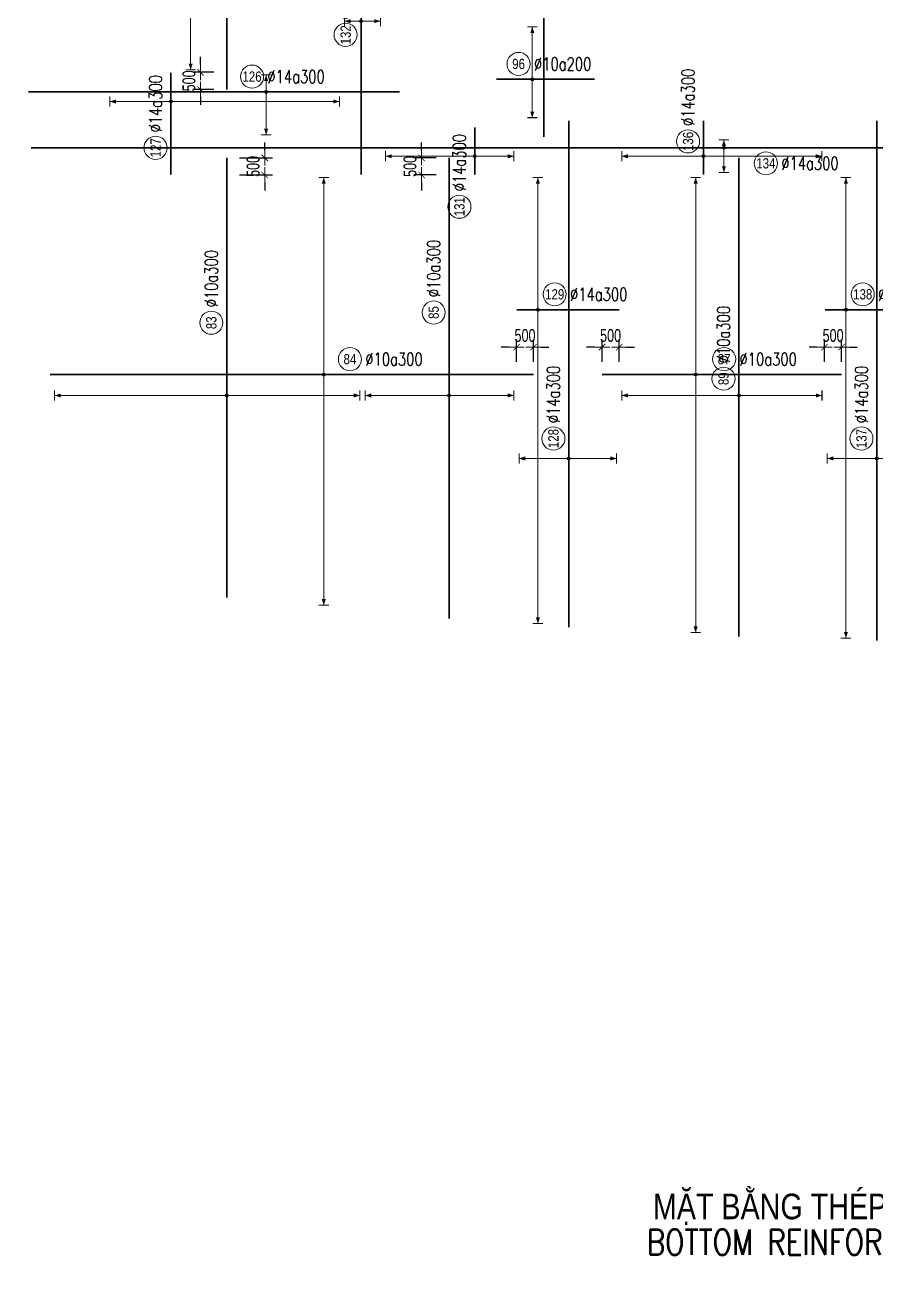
# Model space of a CAD drawing. Header units: millimetres. Extents: x -179076 to 505271, y -44005 to 99253.
# Drawn here: x 29846 to 54700, y 18374 to 55080 of the extents above; entities that cross this region are included whole.
import ezdxf
from ezdxf.enums import TextEntityAlignment as Align

# ---------------------------------------------------------------- set-up
doc = ezdxf.new("R2010")
doc.units = ezdxf.units.MM
doc.layers.get('0').update_dxf_attribs({"lineweight": 20})
doc.layers.get('Defpoints').update_dxf_attribs({"color": 151, "lineweight": 9})
for name, color, linetype, lineweight in [('NDC_S_ANNO', 7, 'Continuous', 20), ('NDC_S_DIM', 1, 'Continuous', 15), ('NDC_S_ENG TITLE', 3, 'Continuous', 20), ('NDC_S_REBAR', 4, 'Continuous', 35), ('NDC_S_TEXT SYMBOL', 7, 'Continuous', 20), ('NDC_S_VN TEXT', 7, 'Continuous', 20), ('NDC_S_VN TITLE', 6, 'Continuous', 35)]:
    doc.layers.add(name, color=color, linetype=linetype, lineweight=lineweight)
doc.styles.add('ARIAL', font='arial.ttf', dxfattribs={"width": 0.8})
doc.styles.add('NDC_ANNO', font='', dxfattribs={"width": 0.8})
doc.styles.add('NDC_DIM', font='', dxfattribs={"width": 0.75})
doc.styles.add('NDC_EN TXT', font='romans.shx', dxfattribs={"width": 0.8})
doc.styles.add('NDC_VIE TXT', font='arial.ttf', dxfattribs={"width": 0.8})
doc.styles.get('NDC_ANNO').set_extended_font_data('Dotum')
doc.styles.get('NDC_DIM').set_extended_font_data('Dotum')
doc.dimstyles.new('NDC_dim_150', dxfattribs={"dimscale": 150, "dimtxt": 2.5, "dimasz": 1.5, "dimexe": 1.5, "dimexo": 2.5, "dimgap": 1, "dimtad": 1, "dimdec": 0, "dimzin": 0, "dimdsep": 46, "dimtxsty": 'NDC_DIM', "dimblk": 'DIMMARK', "dimcen": 0.09, "dimdle": 1.2, "dimclrd": 1, "dimclre": 1, "dimclrt": 3, "dimadec": 0, "dimazin": 0, "dimtfac": 1, "dimtdec": 0, "dimtix": 1, "dimtofl": 0, "dimtmove": 0, "dimatfit": 3, "dimfxl": 8, "dimfxlon": 1, "dimtolj": 1, "dimtzin": 0, "dimarcsym": 0})

# ---------------------------------------------------------------- blocks, each defined once
blk = doc.blocks.new('Drawing name_symbol')
at = {"layer": 'NDC_S_ENG TITLE', "style": 'NDC_EN TXT', "width": 0.8}
blk.add_attdef('SECTDET1', text='', height=5, dxfattribs=at).set_placement((0, 1.01), align=Align.CENTER)
at = {"layer": 'NDC_S_TEXT SYMBOL', "lineweight": 25, "style": 'NDC_ANNO', "width": 0.8}
blk.add_attdef('SSCALE', text='', height=2.5, dxfattribs=at).set_placement((0, -4), align=Align.CENTER)
at = {"layer": 'NDC_S_VN TITLE', "style": 'NDC_VIE TXT', "width": 0.8}
blk.add_attdef('SECTDET2', text='', height=5, dxfattribs=at).set_placement((0, 7.97), align=Align.CENTER)
blk = doc.blocks.new('DIMMARK')
at = {"layer": 'NDC_S_DIM', "color": 1}
blk.add_line((-1.5, 0), (1, 0), dxfattribs=at)
at = {"layer": 'NDC_S_DIM', "color": 2, "const_width": 0.1}
blk.add_lwpolyline([(-0.42, -0.42), (0.42, 0.42)], dxfattribs=at)
blk = doc.blocks.new('*D412')
at = {"layer": 'Defpoints', "color": 0, "transparency": 16777216}
for p in [(53200, 45668), (53200, 44867), (53700, 44867)]:
    blk.add_point(p, dxfattribs=at)
at = {"layer": 'NDC_S_DIM', "color": 1, "lineweight": -2, "transparency": 16777216}
for p, q in [((53200, 45242), (53200, 45893)), ((53700, 45242), (53700, 45893)), ((52975, 45668), (52750, 45668)), ((53925, 45668), (54150, 45668))]:
    blk.add_line(p, q, dxfattribs=at)
at = {"layer": 'NDC_S_DIM', "color": 1, "lineweight": -2, "transparency": 16777216, "xscale": 225, "yscale": 225, "zscale": 225}
blk.add_blockref('DIMMARK', (53200, 45668), dxfattribs=at)
at = {"layer": 'NDC_S_DIM', "color": 1, "lineweight": -2, "transparency": 16777216, "xscale": 225, "yscale": 225, "zscale": 225, "rotation": 180}
blk.add_blockref('DIMMARK', (53700, 45668), dxfattribs=at)
at = {"layer": 'NDC_S_DIM', "color": 3, "transparency": 16777216, "insert": (53450, 46006), "char_height": 375, "attachment_point": 5, "style": 'NDC_DIM'}
blk.add_mtext('\\A1;500', dxfattribs=at)
blk = doc.blocks.new('*D413')
at = {"layer": 'Defpoints', "color": 0, "transparency": 16777216}
for p in [(47200, 45668), (46700, 44867), (47200, 44867)]:
    blk.add_point(p, dxfattribs=at)
at = {"layer": 'NDC_S_DIM', "color": 1, "lineweight": -2, "transparency": 16777216}
for p, q in [((46700, 45242), (46700, 45893)), ((47200, 45242), (47200, 45893)), ((46475, 45668), (46250, 45668)), ((47425, 45668), (47650, 45668))]:
    blk.add_line(p, q, dxfattribs=at)
at = {"layer": 'NDC_S_DIM', "color": 1, "lineweight": -2, "transparency": 16777216, "xscale": 225, "yscale": 225, "zscale": 225}
blk.add_blockref('DIMMARK', (46700, 45668), dxfattribs=at)
at = {"layer": 'NDC_S_DIM', "color": 1, "lineweight": -2, "transparency": 16777216, "xscale": 225, "yscale": 225, "zscale": 225, "rotation": 180}
blk.add_blockref('DIMMARK', (47200, 45668), dxfattribs=at)
at = {"layer": 'NDC_S_DIM', "color": 3, "transparency": 16777216, "insert": (46950, 46006), "char_height": 375, "attachment_point": 5, "style": 'NDC_DIM'}
blk.add_mtext('\\A1;500', dxfattribs=at)
blk = doc.blocks.new('*D414')
at = {"layer": 'Defpoints', "color": 0, "transparency": 16777216}
for p in [(44200, 45668), (44200, 44867), (44700, 44867)]:
    blk.add_point(p, dxfattribs=at)
at = {"layer": 'NDC_S_DIM', "color": 1, "lineweight": -2, "transparency": 16777216}
for p, q in [((44200, 45242), (44200, 45893)), ((44700, 45242), (44700, 45893)), ((43975, 45668), (43750, 45668)), ((44925, 45668), (45150, 45668))]:
    blk.add_line(p, q, dxfattribs=at)
at = {"layer": 'NDC_S_DIM', "color": 1, "lineweight": -2, "transparency": 16777216, "xscale": 225, "yscale": 225, "zscale": 225}
blk.add_blockref('DIMMARK', (44200, 45668), dxfattribs=at)
at = {"layer": 'NDC_S_DIM', "color": 1, "lineweight": -2, "transparency": 16777216, "xscale": 225, "yscale": 225, "zscale": 225, "rotation": 180}
blk.add_blockref('DIMMARK', (44700, 45668), dxfattribs=at)
at = {"layer": 'NDC_S_DIM', "color": 3, "transparency": 16777216, "insert": (44450, 46006), "char_height": 375, "attachment_point": 5, "style": 'NDC_DIM'}
blk.add_mtext('\\A1;500', dxfattribs=at)
blk = doc.blocks.new('*D420')
at = {"layer": 'Defpoints', "color": 0, "transparency": 16777216}
for p in [(42230, 51200), (41429, 50700), (42230, 50700)]:
    blk.add_point(p, dxfattribs=at)
at = {"layer": 'NDC_S_DIM', "color": 1, "lineweight": -2, "transparency": 16777216}
for p, q in [((41429, 51425), (41429, 51650)), ((41855, 51200), (41204, 51200)), ((41855, 50700), (41204, 50700)), ((41429, 50475), (41429, 50250))]:
    blk.add_line(p, q, dxfattribs=at)
at = {"layer": 'NDC_S_DIM', "color": 1, "lineweight": -2, "transparency": 16777216, "xscale": 225, "yscale": 225, "zscale": 225}
for p, rotation in [((41429, 51200), 270), ((41429, 50700), 90)]:
    blk.add_blockref('DIMMARK', p, dxfattribs=dict(at, rotation=rotation))
at = {"layer": 'NDC_S_DIM', "color": 3, "transparency": 16777216, "insert": (41091, 50950), "char_height": 375, "attachment_point": 5, "rotation": 90, "style": 'NDC_DIM'}
blk.add_mtext('\\A1;500', dxfattribs=at)
blk = doc.blocks.new('*D392')
at = {"layer": 'Defpoints', "color": 0, "transparency": 16777216}
for p in [(34969, 53700), (35734, 53700), (35734, 53200)]:
    blk.add_point(p, dxfattribs=at)
at = {"layer": 'NDC_S_DIM', "color": 1, "lineweight": -2, "transparency": 16777216}
for p, q in [((34969, 53925), (34969, 54150)), ((35359, 53700), (34744, 53700)), ((35359, 53200), (34744, 53200)), ((34969, 52975), (34969, 52750))]:
    blk.add_line(p, q, dxfattribs=at)
at = {"layer": 'NDC_S_DIM', "color": 1, "lineweight": -2, "transparency": 16777216, "xscale": 225, "yscale": 225, "zscale": 225}
for p, rotation in [((34969, 53700), 270), ((34969, 53200), 90)]:
    blk.add_blockref('DIMMARK', p, dxfattribs=dict(at, rotation=rotation))
at = {"layer": 'NDC_S_DIM', "color": 3, "transparency": 16777216, "insert": (34632, 53450), "char_height": 375, "attachment_point": 5, "rotation": 90, "style": 'NDC_DIM'}
blk.add_mtext('\\A1;500', dxfattribs=at)
blk = doc.blocks.new('*D394')
at = {"layer": 'Defpoints', "color": 0, "transparency": 16777216}
for p in [(35734, 51200), (35734, 50700), (36845, 50700)]:
    blk.add_point(p, dxfattribs=at)
at = {"layer": 'NDC_S_DIM', "color": 1, "lineweight": -2, "transparency": 16777216}
for p, q in [((36845, 51425), (36845, 51650)), ((36109, 51200), (37070, 51200)), ((36109, 50700), (37070, 50700)), ((36845, 50475), (36845, 50250))]:
    blk.add_line(p, q, dxfattribs=at)
at = {"layer": 'NDC_S_DIM', "color": 1, "lineweight": -2, "transparency": 16777216, "xscale": 225, "yscale": 225, "zscale": 225}
for p, rotation in [((36845, 51200), 270), ((36845, 50700), 90)]:
    blk.add_blockref('DIMMARK', p, dxfattribs=dict(at, rotation=rotation))
at = {"layer": 'NDC_S_DIM', "color": 3, "transparency": 16777216, "insert": (36507, 50950), "char_height": 375, "attachment_point": 5, "rotation": 90, "style": 'NDC_DIM'}
blk.add_mtext('\\A1;500', dxfattribs=at)
blk = doc.blocks.new('*U708')
h = blk.add_hatch(color=6)
edge = h.paths.add_edge_path()
edge.add_arc((-2.99, 0), 0.3, 0, 360)
at = {"layer": 'NDC_S_DIM', "color": 8}
for q in [(-2.99, 38.39), (-2.99, -44.96)]:
    blk.add_line((-2.99, 0), q, dxfattribs=at)
for points in [[(-3.99, 38.39, 0.2, 0.2, 0), (-1.99, 38.39, 0, 0, 0)], [(-3.99, -44.96, 0.2, 0.2, 0), (-1.99, -44.96, 0, 0, 0)]]:
    blk.add_lwpolyline(points, format="xyseb", dxfattribs=at)
at = {"layer": 'NDC_S_DIM'}
blk.add_circle((2.1, 3), 2.25, dxfattribs=at)
at = {"layer": 'NDC_S_DIM', "color": 6}
blk.add_circle((-2.99, 0), 0.3, dxfattribs=at)
at = {"layer": 'NDC_S_DIM', "color": 8}
for points in [[(-3.39, 37.19), (-2.99, 38.39), (-2.59, 37.19)], [(-3.39, -43.76), (-2.99, -44.96), (-2.59, -43.76)]]:
    blk.add_solid(points, dxfattribs=at)
at = {"layer": 'NDC_S_REBAR'}
for p, q in [((0, 0), (-56.25, 0)), ((-56.25, 0), (-56.25, 0)), ((0, 0), (37.88, 0)), ((37.88, 0), (37.88, 0)), ((37.88, 0), (37.88, 0)), ((-56.25, 0), (-56.25, 0))]:
    blk.add_line(p, q, dxfattribs=at)
at = {"layer": 'NDC_S_VN TEXT', "style": 'ARIAL', "width": 0.8}
blk.add_attdef('KHT', text='', height=2, dxfattribs=at).set_placement((2.1, 3), align=Align.MIDDLE_CENTER)
at = {"layer": 'NDC_S_VN TEXT', "color": 3, "style": 'NDC_EN TXT', "width": 0.75}
blk.add_attdef('DKT', (5.1, 1.75), '', height=2.5, dxfattribs=at)
blk = doc.blocks.new('*U707')
h = blk.add_hatch(color=6)
edge = h.paths.add_edge_path()
edge.add_arc((-7.93, 0), 0.3, 0, 360)
at = {"layer": 'NDC_S_DIM', "color": 8}
for q in [(-7.93, 38.39), (-7.93, -50.28)]:
    blk.add_line((-7.93, 0), q, dxfattribs=at)
for points in [[(-8.93, 38.39, 0.2, 0.2, 0), (-6.93, 38.39, 0, 0, 0)], [(-8.93, -50.28, 0.2, 0.2, 0), (-6.93, -50.28, 0, 0, 0)]]:
    blk.add_lwpolyline(points, format="xyseb", dxfattribs=at)
at = {"layer": 'NDC_S_DIM'}
blk.add_circle((-2.39, 3), 2.25, dxfattribs=at)
at = {"layer": 'NDC_S_DIM', "color": 6}
blk.add_circle((-7.93, 0), 0.3, dxfattribs=at)
at = {"layer": 'NDC_S_DIM', "color": 8}
for points in [[(-8.33, 37.19), (-7.93, 38.39), (-7.53, 37.19)], [(-8.33, -49.08), (-7.93, -50.28), (-7.53, -49.08)]]:
    blk.add_solid(points, dxfattribs=at)
at = {"layer": 'NDC_S_REBAR'}
for p, q in [((0, 0), (-26.16, 0)), ((-26.16, 0), (-26.16, 0)), ((0, 0), (20.5, 0)), ((20.5, 0), (20.5, 0)), ((20.5, 0), (20.5, 0)), ((-26.16, 0), (-26.16, 0))]:
    blk.add_line(p, q, dxfattribs=at)
at = {"layer": 'NDC_S_VN TEXT', "style": 'ARIAL', "width": 0.8}
blk.add_attdef('KHT', text='', height=2, dxfattribs=at).set_placement((-2.39, 3), align=Align.MIDDLE_CENTER)
at = {"layer": 'NDC_S_VN TEXT', "color": 3, "style": 'NDC_EN TXT', "width": 0.75}
blk.add_attdef('DKT', (0.61, 1.75), '', height=2.5, dxfattribs=at)
blk = doc.blocks.new('*U702')
h = blk.add_hatch(color=6)
edge = h.paths.add_edge_path()
edge.add_arc((4.7, 0), 0.3, 0, 360)
at = {"layer": 'NDC_S_DIM', "color": 8}
for q in [(4.7, 20.63), (4.7, -35.71)]:
    blk.add_line((4.7, 0), q, dxfattribs=at)
for points in [[(3.7, 20.63, 0.2, 0.2, 0), (5.7, 20.63, 0, 0, 0)], [(3.7, -35.71, 0.2, 0.2, 0), (5.7, -35.71, 0, 0, 0)]]:
    blk.add_lwpolyline(points, format="xyseb", dxfattribs=at)
at = {"layer": 'NDC_S_DIM'}
blk.add_circle((14.92, 3), 2.25, dxfattribs=at)
at = {"layer": 'NDC_S_DIM', "color": 6}
blk.add_circle((4.7, 0), 0.3, dxfattribs=at)
at = {"layer": 'NDC_S_DIM', "color": 8}
for points in [[(4.3, 19.43), (4.7, 20.63), (5.1, 19.43)], [(4.3, -34.51), (4.7, -35.71), (5.1, -34.51)]]:
    blk.add_solid(points, dxfattribs=at)
at = {"layer": 'NDC_S_REBAR'}
for p, q in [((0, 0), (-27.53, 0)), ((-27.53, 0), (-27.53, 0)), ((0, 0), (45.4, 0)), ((45.4, 0), (45.4, 0)), ((45.4, 0), (45.4, 0)), ((-27.53, 0), (-27.53, 0))]:
    blk.add_line(p, q, dxfattribs=at)
at = {"layer": 'NDC_S_VN TEXT', "style": 'ARIAL', "width": 0.8}
blk.add_attdef('KHT', text='', height=2, dxfattribs=at).set_placement((14.92, 3), align=Align.MIDDLE_CENTER)
at = {"layer": 'NDC_S_VN TEXT', "color": 3, "style": 'NDC_EN TXT', "width": 0.75}
blk.add_attdef('DKT', (17.92, 1.75), '', height=2.5, dxfattribs=at)
blk = doc.blocks.new('*U697')
h = blk.add_hatch(color=6)
edge = h.paths.add_edge_path()
edge.add_arc((-5.66, 0), 0.3, 0, 360)
at = {"layer": 'NDC_S_DIM', "color": 8}
for q in [(-5.66, 25.75), (-5.66, -61.12)]:
    blk.add_line((-5.66, 0), q, dxfattribs=at)
for points in [[(-6.66, 25.75, 0.2, 0.2, 0), (-4.66, 25.75, 0, 0, 0)], [(-6.66, -61.12, 0.2, 0.2, 0), (-4.66, -61.12, 0, 0, 0)]]:
    blk.add_lwpolyline(points, format="xyseb", dxfattribs=at)
at = {"layer": 'NDC_S_DIM'}
blk.add_circle((-2.39, 3), 2.25, dxfattribs=at)
at = {"layer": 'NDC_S_DIM', "color": 6}
blk.add_circle((-5.66, 0), 0.3, dxfattribs=at)
at = {"layer": 'NDC_S_DIM', "color": 8}
for points in [[(-6.06, 24.55), (-5.66, 25.75), (-5.26, 24.55)], [(-6.06, -59.92), (-5.66, -61.12), (-5.26, -59.92)]]:
    blk.add_solid(points, dxfattribs=at)
at = {"layer": 'NDC_S_REBAR'}
for p, q in [((0, 0), (-9.73, 0)), ((-9.73, 0), (-9.73, 0)), ((0, 0), (10.15, 0)), ((10.15, 0), (10.15, 0)), ((10.15, 0), (10.15, 0)), ((-9.73, 0), (-9.73, 0))]:
    blk.add_line(p, q, dxfattribs=at)
at = {"layer": 'NDC_S_VN TEXT', "style": 'ARIAL', "width": 0.8}
blk.add_attdef('KHT', text='', height=2, dxfattribs=at).set_placement((-2.39, 3), align=Align.MIDDLE_CENTER)
at = {"layer": 'NDC_S_VN TEXT', "color": 3, "style": 'NDC_EN TXT', "width": 0.75}
blk.add_attdef('DKT', (0.61, 1.75), '', height=2.5, dxfattribs=at)
blk = doc.blocks.new('*U696')
h = blk.add_hatch(color=6)
edge = h.paths.add_edge_path()
edge.add_arc((-5.66, 0), 0.3, 0, 360)
at = {"layer": 'NDC_S_DIM', "color": 8}
for q in [(-5.66, 25.75), (-5.66, -63.98)]:
    blk.add_line((-5.66, 0), q, dxfattribs=at)
for points in [[(-6.66, 25.75, 0.2, 0.2, 0), (-4.66, 25.75, 0, 0, 0)], [(-6.66, -63.98, 0.2, 0.2, 0), (-4.66, -63.98, 0, 0, 0)]]:
    blk.add_lwpolyline(points, format="xyseb", dxfattribs=at)
at = {"layer": 'NDC_S_DIM'}
blk.add_circle((-2.39, 3), 2.25, dxfattribs=at)
at = {"layer": 'NDC_S_DIM', "color": 6}
blk.add_circle((-5.66, 0), 0.3, dxfattribs=at)
at = {"layer": 'NDC_S_DIM', "color": 8}
for points in [[(-6.06, 24.55), (-5.66, 25.75), (-5.26, 24.55)], [(-6.06, -62.78), (-5.66, -63.98), (-5.26, -62.78)]]:
    blk.add_solid(points, dxfattribs=at)
at = {"layer": 'NDC_S_REBAR'}
for p, q in [((0, 0), (-9.73, 0)), ((-9.73, 0), (-9.73, 0)), ((0, 0), (10.15, 0)), ((10.15, 0), (10.15, 0)), ((10.15, 0), (10.15, 0)), ((-9.73, 0), (-9.73, 0))]:
    blk.add_line(p, q, dxfattribs=at)
at = {"layer": 'NDC_S_VN TEXT', "style": 'ARIAL', "width": 0.8}
blk.add_attdef('KHT', text='', height=2, dxfattribs=at).set_placement((-2.39, 3), align=Align.MIDDLE_CENTER)
at = {"layer": 'NDC_S_VN TEXT', "color": 3, "style": 'NDC_EN TXT', "width": 0.75}
blk.add_attdef('DKT', (0.61, 1.75), '', height=2.5, dxfattribs=at)
blk = doc.blocks.new('*U688')
h = blk.add_hatch(color=6)
edge = h.paths.add_edge_path()
edge.add_arc((-5.66, 0), 0.3, 0, 360)
at = {"layer": 'NDC_S_DIM', "color": 8}
for q in [(-5.66, 16.37), (-5.66, -12.63)]:
    blk.add_line((-5.66, 0), q, dxfattribs=at)
for points in [[(-6.66, 16.37, 0.2, 0.2, 0), (-4.66, 16.37, 0, 0, 0)], [(-6.66, -12.63, 0.2, 0.2, 0), (-4.66, -12.63, 0, 0, 0)]]:
    blk.add_lwpolyline(points, format="xyseb", dxfattribs=at)
at = {"layer": 'NDC_S_DIM'}
blk.add_circle((10.5, 3), 2.25, dxfattribs=at)
at = {"layer": 'NDC_S_DIM', "color": 6}
blk.add_circle((-5.66, 0), 0.3, dxfattribs=at)
at = {"layer": 'NDC_S_DIM', "color": 8}
for points in [[(-6.06, 15.17), (-5.66, 16.37), (-5.26, 15.17)], [(-6.06, -11.43), (-5.66, -12.63), (-5.26, -11.43)]]:
    blk.add_solid(points, dxfattribs=at)
at = {"layer": 'NDC_S_REBAR'}
for p, q in [((0, 0), (-49.13, 0)), ((-49.13, 0), (-49.13, 0)), ((0, 0), (40.64, 0)), ((40.64, 0), (40.64, 0)), ((40.64, 0), (40.64, 0)), ((-49.13, 0), (-49.13, 0))]:
    blk.add_line(p, q, dxfattribs=at)
at = {"layer": 'NDC_S_VN TEXT', "style": 'ARIAL', "width": 0.8}
blk.add_attdef('KHT', text='', height=2, dxfattribs=at).set_placement((10.5, 3), align=Align.MIDDLE_CENTER)
at = {"layer": 'NDC_S_VN TEXT', "color": 3, "style": 'NDC_EN TXT', "width": 0.75}
blk.add_attdef('DKT', (13.5, 1.75), '', height=2.5, dxfattribs=at)
blk = doc.blocks.new('*U687')
h = blk.add_hatch(color=6)
edge = h.paths.add_edge_path()
edge.add_arc((-5.66, 0), 0.3, 0, 360)
at = {"layer": 'NDC_S_DIM', "color": 8}
for q in [(-5.66, 22.82), (-5.66, -16.18)]:
    blk.add_line((-5.66, 0), q, dxfattribs=at)
for points in [[(-6.66, 22.82, 0.2, 0.2, 0), (-4.66, 22.82, 0, 0, 0)], [(-6.66, -16.18, 0.2, 0.2, 0), (-4.66, -16.18, 0, 0, 0)]]:
    blk.add_lwpolyline(points, format="xyseb", dxfattribs=at)
at = {"layer": 'NDC_S_DIM'}
blk.add_circle((-2.39, 3), 2.25, dxfattribs=at)
at = {"layer": 'NDC_S_DIM', "color": 6}
blk.add_circle((-5.66, 0), 0.3, dxfattribs=at)
at = {"layer": 'NDC_S_DIM', "color": 8}
for points in [[(-6.06, 21.62), (-5.66, 22.82), (-5.26, 21.62)], [(-6.06, -14.98), (-5.66, -16.18), (-5.26, -14.98)]]:
    blk.add_solid(points, dxfattribs=at)
at = {"layer": 'NDC_S_REBAR'}
for p, q in [((0, 0), (-52.6, 0)), ((-52.6, 0), (-52.6, 0)), ((0, 0), (40.64, 0)), ((40.64, 0), (40.64, 0)), ((40.64, 0), (40.64, 0)), ((-52.6, 0), (-52.6, 0))]:
    blk.add_line(p, q, dxfattribs=at)
at = {"layer": 'NDC_S_VN TEXT', "style": 'ARIAL', "width": 0.8}
blk.add_attdef('KHT', text='', height=2, dxfattribs=at).set_placement((-2.39, 3), align=Align.MIDDLE_CENTER)
at = {"layer": 'NDC_S_VN TEXT', "color": 3, "style": 'NDC_EN TXT', "width": 0.75}
blk.add_attdef('DKT', (0.61, 1.75), '', height=2.5, dxfattribs=at)
blk = doc.blocks.new('*U679')
h = blk.add_hatch(color=6)
edge = h.paths.add_edge_path()
edge.add_arc((-26.39, 0), 0.3, 0, 360)
at = {"layer": 'NDC_S_DIM', "color": 8}
for q in [(-26.39, 9.68), (-26.39, -9.32)]:
    blk.add_line((-26.39, 0), q, dxfattribs=at)
for points in [[(-27.39, 9.68, 0.2, 0.2, 0), (-25.39, 9.68, 0, 0, 0)], [(-27.39, -9.32, 0.2, 0.2, 0), (-25.39, -9.32, 0, 0, 0)]]:
    blk.add_lwpolyline(points, format="xyseb", dxfattribs=at)
at = {"layer": 'NDC_S_DIM'}
blk.add_circle((-22.5, 3), 2.25, dxfattribs=at)
at = {"layer": 'NDC_S_DIM', "color": 6}
blk.add_circle((-26.39, 0), 0.3, dxfattribs=at)
at = {"layer": 'NDC_S_DIM', "color": 8}
for points in [[(-26.79, 8.48), (-26.39, 9.68), (-25.99, 8.48)], [(-26.79, -8.12), (-26.39, -9.32), (-25.99, -8.12)]]:
    blk.add_solid(points, dxfattribs=at)
at = {"layer": 'NDC_S_REBAR'}
for p, q in [((0, 0), (-59.28, 0)), ((-59.28, 0), (-59.28, 0)), ((0, 0), (39.42, 0)), ((39.42, 0), (39.42, 0)), ((39.42, 0), (39.42, 0)), ((-59.28, 0), (-59.28, 0))]:
    blk.add_line(p, q, dxfattribs=at)
at = {"layer": 'NDC_S_VN TEXT', "style": 'ARIAL', "width": 0.8}
blk.add_attdef('KHT', text='', height=2, dxfattribs=at).set_placement((-22.5, 3), align=Align.MIDDLE_CENTER)
at = {"layer": 'NDC_S_VN TEXT', "color": 3, "style": 'NDC_EN TXT', "width": 0.75}
blk.add_attdef('DKT', (-19.5, 1.75), '', height=2.5, dxfattribs=at)
blk = doc.blocks.new('*U678')
h = blk.add_hatch(color=6)
edge = h.paths.add_edge_path()
edge.add_arc((-26.39, 0), 0.3, 0, 360)
at = {"layer": 'NDC_S_DIM', "color": 8}
for q in [(-26.39, 9.68), (-26.39, -9.32)]:
    blk.add_line((-26.39, 0), q, dxfattribs=at)
for points in [[(-27.39, 9.68, 0.2, 0.2, 0), (-25.39, 9.68, 0, 0, 0)], [(-27.39, -9.32, 0.2, 0.2, 0), (-25.39, -9.32, 0, 0, 0)]]:
    blk.add_lwpolyline(points, format="xyseb", dxfattribs=at)
at = {"layer": 'NDC_S_DIM'}
blk.add_circle((-22.5, 3), 2.25, dxfattribs=at)
at = {"layer": 'NDC_S_DIM', "color": 6}
blk.add_circle((-26.39, 0), 0.3, dxfattribs=at)
at = {"layer": 'NDC_S_DIM', "color": 8}
for points in [[(-26.79, 8.48), (-26.39, 9.68), (-25.99, 8.48)], [(-26.79, -8.12), (-26.39, -9.32), (-25.99, -8.12)]]:
    blk.add_solid(points, dxfattribs=at)
at = {"layer": 'NDC_S_REBAR'}
for p, q in [((0, 0), (-61.89, 0)), ((-61.89, 0), (-61.89, 0)), ((0, 0), (39.42, 0)), ((39.42, 0), (39.42, 0)), ((39.42, 0), (39.42, 0)), ((-61.89, 0), (-61.89, 0))]:
    blk.add_line(p, q, dxfattribs=at)
at = {"layer": 'NDC_S_VN TEXT', "style": 'ARIAL', "width": 0.8}
blk.add_attdef('KHT', text='', height=2, dxfattribs=at).set_placement((-22.5, 3), align=Align.MIDDLE_CENTER)
at = {"layer": 'NDC_S_VN TEXT', "color": 3, "style": 'NDC_EN TXT', "width": 0.75}
blk.add_attdef('DKT', (-19.5, 1.75), '', height=2.5, dxfattribs=at)
blk = doc.blocks.new('*U666')
h = blk.add_hatch(color=6)
edge = h.paths.add_edge_path()
edge.add_arc((-1.02, 0), 0.3, 0, 360)
at = {"layer": 'NDC_S_DIM', "color": 8}
for q in [(-1.02, 17.37), (-1.02, -7.63)]:
    blk.add_line((-1.02, 0), q, dxfattribs=at)
for points in [[(-2.02, 17.37, 0.2, 0.2, 0), (-0.02, 17.37, 0, 0, 0)], [(-2.02, -7.63, 0.2, 0.2, 0), (-0.02, -7.63, 0, 0, 0)]]:
    blk.add_lwpolyline(points, format="xyseb", dxfattribs=at)
at = {"layer": 'NDC_S_DIM'}
blk.add_circle((-10.86, 3), 2.25, dxfattribs=at)
at = {"layer": 'NDC_S_DIM', "color": 6}
blk.add_circle((-1.02, 0), 0.3, dxfattribs=at)
at = {"layer": 'NDC_S_DIM', "color": 8}
for points in [[(-1.42, 16.17), (-1.02, 17.37), (-0.62, 16.17)], [(-1.42, -6.43), (-1.02, -7.63), (-0.62, -6.43)]]:
    blk.add_solid(points, dxfattribs=at)
at = {"layer": 'NDC_S_REBAR'}
for p, q in [((0, 0), (-4.57, 0)), ((-4.57, 0), (-4.57, 0)), ((0, 0), (4.56, 0)), ((4.56, 0), (4.56, 0)), ((4.56, 0), (4.56, 0)), ((-4.57, 0), (-4.57, 0))]:
    blk.add_line(p, q, dxfattribs=at)
at = {"layer": 'NDC_S_VN TEXT', "style": 'ARIAL', "width": 0.8}
blk.add_attdef('KHT', text='', height=2, dxfattribs=at).set_placement((-10.86, 3), align=Align.MIDDLE_CENTER)
at = {"layer": 'NDC_S_VN TEXT', "color": 3, "style": 'NDC_EN TXT', "width": 0.75}
blk.add_attdef('DKT', (-7.86, 1.75), '', height=2.5, dxfattribs=at)
blk = doc.blocks.new('*U665')
h = blk.add_hatch(color=6)
edge = h.paths.add_edge_path()
edge.add_arc((-1.02, 0), 0.3, 0, 360)
at = {"layer": 'NDC_S_DIM', "color": 8}
for q in [(-1.02, 15.92), (-1.02, -23.08)]:
    blk.add_line((-1.02, 0), q, dxfattribs=at)
for points in [[(-2.02, 15.92, 0.2, 0.2, 0), (-0.02, 15.92, 0, 0, 0)], [(-2.02, -23.08, 0.2, 0.2, 0), (-0.02, -23.08, 0, 0, 0)]]:
    blk.add_lwpolyline(points, format="xyseb", dxfattribs=at)
at = {"layer": 'NDC_S_DIM'}
blk.add_circle((1.87, 3), 2.25, dxfattribs=at)
at = {"layer": 'NDC_S_DIM', "color": 6}
blk.add_circle((-1.02, 0), 0.3, dxfattribs=at)
at = {"layer": 'NDC_S_DIM', "color": 8}
for points in [[(-1.42, 14.72), (-1.02, 15.92), (-0.62, 14.72)], [(-1.42, -21.88), (-1.02, -23.08), (-0.62, -21.88)]]:
    blk.add_solid(points, dxfattribs=at)
at = {"layer": 'NDC_S_REBAR'}
for p, q in [((0, 0), (-4.57, 0)), ((-4.57, 0), (-4.57, 0)), ((0, 0), (5.9, 0)), ((5.9, 0), (5.9, 0)), ((5.9, 0), (5.9, 0)), ((-4.57, 0), (-4.57, 0))]:
    blk.add_line(p, q, dxfattribs=at)
at = {"layer": 'NDC_S_VN TEXT', "style": 'ARIAL', "width": 0.8}
blk.add_attdef('KHT', text='', height=2, dxfattribs=at).set_placement((1.87, 3), align=Align.MIDDLE_CENTER)
at = {"layer": 'NDC_S_VN TEXT', "color": 3, "style": 'NDC_EN TXT', "width": 0.75}
blk.add_attdef('DKT', (4.87, 1.75), '', height=2.5, dxfattribs=at)
blk = doc.blocks.new('*U662')
h = blk.add_hatch(color=6)
edge = h.paths.add_edge_path()
edge.add_arc((27.07, 0), 0.3, 0, 360)
at = {"layer": 'NDC_S_DIM', "color": 8}
for q in [(27.07, 1.53), (27.07, -4.8)]:
    blk.add_line((27.07, 0), q, dxfattribs=at)
for points in [[(26.07, 1.53, 0.2, 0.2, 0), (28.07, 1.53, 0, 0, 0)], [(26.07, -4.8, 0.2, 0.2, 0), (28.07, -4.8, 0, 0, 0)]]:
    blk.add_lwpolyline(points, format="xyseb", dxfattribs=at)
at = {"layer": 'NDC_S_DIM', "color": 6}
blk.add_circle((27.07, 0), 0.3, dxfattribs=at)
at = {"layer": 'NDC_S_DIM'}
blk.add_circle((35.24, -3.03), 2.25, dxfattribs=at)
at = {"layer": 'NDC_S_DIM', "color": 8}
for points in [[(26.67, 0.33), (27.07, 1.53), (27.47, 0.33)], [(26.67, -3.6), (27.07, -4.8), (27.47, -3.6)]]:
    blk.add_solid(points, dxfattribs=at)
at = {"layer": 'NDC_S_REBAR'}
for p, q in [((0, 0), (-107.86, 0)), ((-107.86, 0), (-107.86, 0)), ((0, 0), (281.19, 0)), ((281.19, 0), (281.19, 0)), ((281.19, 0), (281.19, 0)), ((-107.86, 0), (-107.86, 0))]:
    blk.add_line(p, q, dxfattribs=at)
at = {"layer": 'NDC_S_VN TEXT', "style": 'ARIAL', "width": 0.8}
blk.add_attdef('KHT', text='', height=2, dxfattribs=at).set_placement((35.24, -3.03), align=Align.MIDDLE_CENTER)
at = {"layer": 'NDC_S_VN TEXT', "color": 3, "style": 'NDC_EN TXT', "width": 0.75}
blk.add_attdef('DKT', (38.24, -4.28), '', height=2.5, dxfattribs=at)
blk = doc.blocks.new('*U657')
h = blk.add_hatch(color=6)
edge = h.paths.add_edge_path()
edge.add_arc((1.66, 0), 0.3, 0, 360)
at = {"layer": 'NDC_S_DIM', "color": 8}
for q in [(1.66, 6.81), (1.66, -7.52)]:
    blk.add_line((1.66, 0), q, dxfattribs=at)
for points in [[(0.66, 6.81, 0.2, 0.2, 0), (2.66, 6.81, 0, 0, 0)], [(0.66, -7.52, 0.2, 0.2, 0), (2.66, -7.52, 0, 0, 0)]]:
    blk.add_lwpolyline(points, format="xyseb", dxfattribs=at)
at = {"layer": 'NDC_S_DIM'}
blk.add_circle((6.27, 3), 2.25, dxfattribs=at)
at = {"layer": 'NDC_S_DIM', "color": 6}
blk.add_circle((1.66, 0), 0.3, dxfattribs=at)
at = {"layer": 'NDC_S_DIM', "color": 8}
for points in [[(1.26, 5.61), (1.66, 6.81), (2.06, 5.61)], [(1.26, -6.32), (1.66, -7.52), (2.06, -6.32)]]:
    blk.add_solid(points, dxfattribs=at)
at = {"layer": 'NDC_S_REBAR'}
for p, q in [((0, 0), (-28.4, 0)), ((-28.4, 0), (-28.4, 0)), ((0, 0), (54.07, 0)), ((54.07, 0), (54.07, 0)), ((54.07, 0), (54.07, 0)), ((-28.4, 0), (-28.4, 0))]:
    blk.add_line(p, q, dxfattribs=at)
at = {"layer": 'NDC_S_VN TEXT', "style": 'ARIAL', "width": 0.8}
blk.add_attdef('KHT', text='', height=2, dxfattribs=at).set_placement((6.27, 3), align=Align.MIDDLE_CENTER)
at = {"layer": 'NDC_S_VN TEXT', "color": 3, "style": 'NDC_EN TXT', "width": 0.75}
blk.add_attdef('DKT', (9.27, 1.75), '', height=2.5, dxfattribs=at)
blk = doc.blocks.new('*U655')
h = blk.add_hatch(color=6)
edge = h.paths.add_edge_path()
edge.add_arc((-5.66, 0), 0.3, 0, 360)
at = {"layer": 'NDC_S_DIM', "color": 8}
for q in [(-5.66, 33.52), (-5.66, -25.94)]:
    blk.add_line((-5.66, 0), q, dxfattribs=at)
for points in [[(-6.66, 33.52, 0.2, 0.2, 0), (-4.66, 33.52, 0, 0, 0)], [(-6.66, -25.94, 0.2, 0.2, 0), (-4.66, -25.94, 0, 0, 0)]]:
    blk.add_lwpolyline(points, format="xyseb", dxfattribs=at)
at = {"layer": 'NDC_S_DIM'}
blk.add_circle((8.51, 3), 2.25, dxfattribs=at)
at = {"layer": 'NDC_S_DIM', "color": 6}
blk.add_circle((-5.66, 0), 0.3, dxfattribs=at)
at = {"layer": 'NDC_S_DIM', "color": 8}
for points in [[(-6.06, 32.32), (-5.66, 33.52), (-5.26, 32.32)], [(-6.06, -24.74), (-5.66, -25.94), (-5.26, -24.74)]]:
    blk.add_solid(points, dxfattribs=at)
at = {"layer": 'NDC_S_REBAR'}
for p, q in [((0, 0), (-45.02, 0)), ((-45.02, 0), (-45.02, 0)), ((0, 0), (40.64, 0)), ((40.64, 0), (40.64, 0)), ((40.64, 0), (40.64, 0)), ((-45.02, 0), (-45.02, 0))]:
    blk.add_line(p, q, dxfattribs=at)
at = {"layer": 'NDC_S_VN TEXT', "style": 'ARIAL', "width": 0.8}
blk.add_attdef('KHT', text='', height=2, dxfattribs=at).set_placement((8.51, 3), align=Align.MIDDLE_CENTER)
at = {"layer": 'NDC_S_VN TEXT', "color": 3, "style": 'NDC_EN TXT', "width": 0.75}
blk.add_attdef('DKT', (11.51, 1.75), '', height=2.5, dxfattribs=at)
blk = doc.blocks.new('*U653')
h = blk.add_hatch(color=6)
edge = h.paths.add_edge_path()
edge.add_arc((-5.66, 0), 0.3, 0, 360)
at = {"layer": 'NDC_S_DIM', "color": 8}
for q in [(-5.66, 38.84), (-5.66, -17.94)]:
    blk.add_line((-5.66, 0), q, dxfattribs=at)
for points in [[(-6.66, 38.84, 0.2, 0.2, 0), (-4.66, 38.84, 0, 0, 0)], [(-6.66, -17.94, 0.2, 0.2, 0), (-4.66, -17.94, 0, 0, 0)]]:
    blk.add_lwpolyline(points, format="xyseb", dxfattribs=at)
at = {"layer": 'NDC_S_DIM'}
blk.add_circle((-2.39, 3), 2.25, dxfattribs=at)
at = {"layer": 'NDC_S_DIM', "color": 6}
blk.add_circle((-5.66, 0), 0.3, dxfattribs=at)
at = {"layer": 'NDC_S_DIM', "color": 8}
for points in [[(-6.06, 37.64), (-5.66, 38.84), (-5.26, 37.64)], [(-6.06, -16.74), (-5.66, -17.94), (-5.26, -16.74)]]:
    blk.add_solid(points, dxfattribs=at)
at = {"layer": 'NDC_S_REBAR'}
for p, q in [((0, 0), (-25.91, 0)), ((-25.91, 0), (-25.91, 0)), ((0, 0), (38.09, 0)), ((38.09, 0), (38.09, 0)), ((38.09, 0), (38.09, 0)), ((-25.91, 0), (-25.91, 0))]:
    blk.add_line(p, q, dxfattribs=at)
at = {"layer": 'NDC_S_VN TEXT', "style": 'ARIAL', "width": 0.8}
blk.add_attdef('KHT', text='', height=2, dxfattribs=at).set_placement((-2.39, 3), align=Align.MIDDLE_CENTER)
at = {"layer": 'NDC_S_VN TEXT', "color": 3, "style": 'NDC_EN TXT', "width": 0.75}
blk.add_attdef('DKT', (0.61, 1.75), '', height=2.5, dxfattribs=at)
blk = doc.blocks.new('*U652')
h = blk.add_hatch(color=6)
edge = h.paths.add_edge_path()
edge.add_arc((-1.02, 0), 0.3, 0, 360)
at = {"layer": 'NDC_S_DIM', "color": 8}
for q in [(-1.02, 11.9), (-1.02, -32.8)]:
    blk.add_line((-1.02, 0), q, dxfattribs=at)
for points in [[(-2.02, 11.9, 0.2, 0.2, 0), (-0.02, 11.9, 0, 0, 0)], [(-2.02, -32.8, 0.2, 0.2, 0), (-0.02, -32.8, 0, 0, 0)]]:
    blk.add_lwpolyline(points, format="xyseb", dxfattribs=at)
at = {"layer": 'NDC_S_DIM'}
blk.add_circle((-10.04, 3), 2.25, dxfattribs=at)
at = {"layer": 'NDC_S_DIM', "color": 6}
blk.add_circle((-1.02, 0), 0.3, dxfattribs=at)
at = {"layer": 'NDC_S_DIM', "color": 8}
for points in [[(-1.42, 10.7), (-1.02, 11.9), (-0.62, 10.7)], [(-1.42, -31.6), (-1.02, -32.8), (-0.62, -31.6)]]:
    blk.add_solid(points, dxfattribs=at)
at = {"layer": 'NDC_S_REBAR'}
for p, q in [((0, 0), (-15.24, 0)), ((-15.24, 0), (-15.24, 0)), ((0, 0), (4.56, 0)), ((4.56, 0), (4.56, 0)), ((4.56, 0), (4.56, 0)), ((-15.24, 0), (-15.24, 0))]:
    blk.add_line(p, q, dxfattribs=at)
at = {"layer": 'NDC_S_VN TEXT', "style": 'ARIAL', "width": 0.8}
blk.add_attdef('KHT', text='', height=2, dxfattribs=at).set_placement((-10.04, 3), align=Align.MIDDLE_CENTER)
at = {"layer": 'NDC_S_VN TEXT', "color": 3, "style": 'NDC_EN TXT', "width": 0.75}
blk.add_attdef('DKT', (-7.04, 1.75), '', height=2.5, dxfattribs=at)
blk = doc.blocks.new('*U650')
h = blk.add_hatch(color=6)
edge = h.paths.add_edge_path()
edge.add_arc((20.49, 0), 0.3, 0, 360)
at = {"layer": 'NDC_S_DIM', "color": 8}
for q in [(20.49, 3.33), (20.49, -8.34)]:
    blk.add_line((20.49, 0), q, dxfattribs=at)
for points in [[(19.49, 3.33, 0.2, 0.2, 0), (21.49, 3.33, 0, 0, 0)], [(19.49, -8.34, 0.2, 0.2, 0), (21.49, -8.34, 0, 0, 0)]]:
    blk.add_lwpolyline(points, format="xyseb", dxfattribs=at)
at = {"layer": 'NDC_S_DIM'}
blk.add_circle((17.74, 3), 2.25, dxfattribs=at)
at = {"layer": 'NDC_S_DIM', "color": 6}
blk.add_circle((20.49, 0), 0.3, dxfattribs=at)
at = {"layer": 'NDC_S_DIM', "color": 8}
for points in [[(20.09, 2.13), (20.49, 3.33), (20.89, 2.13)], [(20.09, -7.14), (20.49, -8.34), (20.89, -7.14)]]:
    blk.add_solid(points, dxfattribs=at)
at = {"layer": 'NDC_S_REBAR'}
for p, q in [((0, 0), (-25.81, 0)), ((-25.81, 0), (-25.81, 0)), ((0, 0), (46.48, 0)), ((46.48, 0), (46.48, 0)), ((46.48, 0), (46.48, 0)), ((-25.81, 0), (-25.81, 0))]:
    blk.add_line(p, q, dxfattribs=at)
at = {"layer": 'NDC_S_VN TEXT', "style": 'ARIAL', "width": 0.8}
blk.add_attdef('KHT', text='', height=2, dxfattribs=at).set_placement((17.74, 3), align=Align.MIDDLE_CENTER)
at = {"layer": 'NDC_S_VN TEXT', "color": 3, "style": 'NDC_EN TXT', "width": 0.75}
blk.add_attdef('DKT', (20.74, 1.75), '', height=2.5, dxfattribs=at)
blk = doc.blocks.new('*U649')
h = blk.add_hatch(color=6)
edge = h.paths.add_edge_path()
edge.add_arc((-5.86, 0), 0.3, 0, 360)
at = {"layer": 'NDC_S_DIM', "color": 8}
for q in [(-5.86, 3.22), (-5.86, -3.78)]:
    blk.add_line((-5.86, 0), q, dxfattribs=at)
for points in [[(-6.86, 3.22, 0.2, 0.2, 0), (-4.86, 3.22, 0, 0, 0)], [(-6.86, -3.78, 0.2, 0.2, 0), (-4.86, -3.78, 0, 0, 0)]]:
    blk.add_lwpolyline(points, format="xyseb", dxfattribs=at)
at = {"layer": 'NDC_S_DIM'}
blk.add_circle((-8.52, 3), 2.25, dxfattribs=at)
at = {"layer": 'NDC_S_DIM', "color": 6}
blk.add_circle((-5.86, 0), 0.3, dxfattribs=at)
at = {"layer": 'NDC_S_DIM', "color": 8}
for points in [[(-6.26, 2.02), (-5.86, 3.22), (-5.46, 2.02)], [(-6.26, -2.58), (-5.86, -3.78), (-5.46, -2.58)]]:
    blk.add_solid(points, dxfattribs=at)
at = {"layer": 'NDC_S_REBAR'}
for p, q in [((0, 0), (-35.73, 0)), ((-35.73, 0), (-35.73, 0)), ((0, 0), (9.41, 0)), ((9.41, 0), (9.41, 0)), ((9.41, 0), (9.41, 0)), ((-35.73, 0), (-35.73, 0))]:
    blk.add_line(p, q, dxfattribs=at)
at = {"layer": 'NDC_S_VN TEXT', "style": 'ARIAL', "width": 0.8}
blk.add_attdef('KHT', text='', height=2, dxfattribs=at).set_placement((-8.52, 3), align=Align.MIDDLE_CENTER)
at = {"layer": 'NDC_S_VN TEXT', "color": 3, "style": 'NDC_EN TXT', "width": 0.75}
blk.add_attdef('DKT', (-5.52, 1.75), '', height=2.5, dxfattribs=at)
blk = doc.blocks.new('*U639')
h = blk.add_hatch(color=6)
edge = h.paths.add_edge_path()
edge.add_arc((-5.86, 0), 0.3, 0, 360)
at = {"layer": 'NDC_S_DIM', "color": 8}
for q in [(-5.86, 10.2), (-5.86, -7.47)]:
    blk.add_line((-5.86, 0), q, dxfattribs=at)
for points in [[(-6.86, 10.2, 0.2, 0.2, 0), (-4.86, 10.2, 0, 0, 0)], [(-6.86, -7.47, 0.2, 0.2, 0), (-4.86, -7.47, 0, 0, 0)]]:
    blk.add_lwpolyline(points, format="xyseb", dxfattribs=at)
at = {"layer": 'NDC_S_DIM'}
blk.add_circle((-8.54, 3), 2.25, dxfattribs=at)
at = {"layer": 'NDC_S_DIM', "color": 6}
blk.add_circle((-5.86, 0), 0.3, dxfattribs=at)
at = {"layer": 'NDC_S_DIM', "color": 8}
for points in [[(-6.26, 9), (-5.86, 10.2), (-5.46, 9)], [(-6.26, -6.27), (-5.86, -7.47), (-5.46, -6.27)]]:
    blk.add_solid(points, dxfattribs=at)
at = {"layer": 'NDC_S_REBAR'}
for p, q in [((0, 0), (-12.82, 0)), ((-12.82, 0), (-12.82, 0)), ((0, 0), (6.25, 0)), ((6.25, 0), (6.25, 0)), ((6.25, 0), (6.25, 0)), ((-12.82, 0), (-12.82, 0))]:
    blk.add_line(p, q, dxfattribs=at)
at = {"layer": 'NDC_S_VN TEXT', "style": 'ARIAL', "width": 0.8}
blk.add_attdef('KHT', text='', height=2, dxfattribs=at).set_placement((-8.54, 3), align=Align.MIDDLE_CENTER)
at = {"layer": 'NDC_S_VN TEXT', "color": 3, "style": 'NDC_EN TXT', "width": 0.75}
blk.add_attdef('DKT', (-5.54, 1.75), '', height=2.5, dxfattribs=at)

msp = doc.modelspace()

# ---------------------------------------------------------------- block references
at = {"xscale": 150, "yscale": 150, "zscale": 150, "rotation": 90}
for name, p, values in [('*U657', (44997, 56074.2), {'KHT': '93', 'DKT': '%%C10a200'}), ('*U653', (35735.1, 57085.7), {'KHT': '86', 'DKT': '%%C10a300'}), ('*U649', (39659.1, 56074.2), {'KHT': '132', 'DKT': '%%C14a100'}), ('*U652', (34105.7, 52999.9), {'KHT': '127', 'DKT': '%%c14a300'}), ('*U665', (49663.3, 51399.9), {'KHT': '136', 'DKT': '%%c14a300'}), ('*U679', (45728.2, 46371), {'KHT': '128', 'DKT': '%%c14a300'}), ('*U678', (54728.2, 46371), {'KHT': '137', 'DKT': '%%c14a300'}), ('*U666', (42981.9, 51399.9), {'KHT': '131', 'DKT': '%%c14a300'}), ('*U655', (35735.1, 45103.6), {'KHT': '83', 'DKT': '%%C10a300'}), ('*U688', (42230.9, 45103.6), {'KHT': '85', 'DKT': '%%C10a300'}), ('*U687', (50699.2, 45103.6), {'KHT': '89', 'DKT': '%%C10a300'})]:
    msp.add_blockref(name, p, dxfattribs=at).add_auto_attribs(values)
at = {"xscale": 150, "yscale": 150, "zscale": 150}
for name, p, values in [('*U702', (33975.8, 59130.8), {'KHT': '130', 'DKT': '%%C14a150'}), ('*U639', (45542.5, 53495.3), {'KHT': '96', 'DKT': '%%C10a200'}), ('*U650', (33813.3, 53125.4), {'KHT': '126', 'DKT': '%%c14a300'}), ('*U662', (46200.6, 51494.3), {'KHT': '134', 'DKT': '%%c14a300'}), ('*U708', (39018.9, 44865.8), {'KHT': '84', 'DKT': '%%C10a300'}), ('*U697', (45674.9, 46761.2), {'KHT': '129', 'DKT': '%%c14a300'}), ('*U707', (50625.1, 44865.8), {'KHT': '87', 'DKT': '%%C10a300'}), ('*U696', (54674.9, 46761.2), {'KHT': '138', 'DKT': '%%c14a300'})]:
    msp.add_blockref(name, p, dxfattribs=at).add_auto_attribs(values)
at = {"layer": 'NDC_S_ANNO', "xscale": 150, "yscale": 150, "zscale": 150}
msp.add_blockref('Drawing name_symbol', (57645.9, 18979), dxfattribs=at).add_auto_attribs({'SECTDET1': 'BOTTOM REINFORCEMENT PLAN OF ATTIC FLOOR', 'SECTDET2': 'MẶT BẰNG THÉP SÀN LỚP DƯỚI TẦNG ÁP MÁI', 'SSCALE': 'SCALE 1 : 150'})

# ---------------------------------------------------------------- dimensions: what is measured, and where the dimension line sits
at = {"layer": 'NDC_S_DIM'}
for base, p1, p2, picture, middle in [((34969.3, 53700), (35734.3, 53200), (35734.3, 53700), '*D392', (34631.6, 53450)), ((36844.5, 50700), (35734.3, 51200), (35734.3, 50700), '*D394', (36506.8, 50950)), ((41429.1, 50700), (42230.1, 51200), (42230.1, 50700), '*D420', (41091.3, 50950))]:
    dim = msp.add_linear_dim(base=base, p1=p1, p2=p2, angle=90, dimstyle='NDC_dim_150', dxfattribs=at)
    dim.commit()
    dim.dimension.update_dxf_attribs({"geometry": picture, "text_midpoint": middle})
for base, p1, p2, picture, middle in [((44200, 45667.8), (44700, 44866.6), (44200, 44866.6), '*D414', (44450, 46005.5)), ((47200, 45667.8), (46700, 44866.6), (47200, 44866.6), '*D413', (46950, 46005.5)), ((53200, 45667.8), (53700, 44866.6), (53200, 44866.6), '*D412', (53450, 46005.5))]:
    dim = msp.add_linear_dim(base=base, p1=p1, p2=p2, dimstyle='NDC_dim_150', dxfattribs=at)
    dim.commit()
    dim.dimension.update_dxf_attribs({"geometry": picture, "text_midpoint": middle})

doc.saveas('drawing.dxf')
